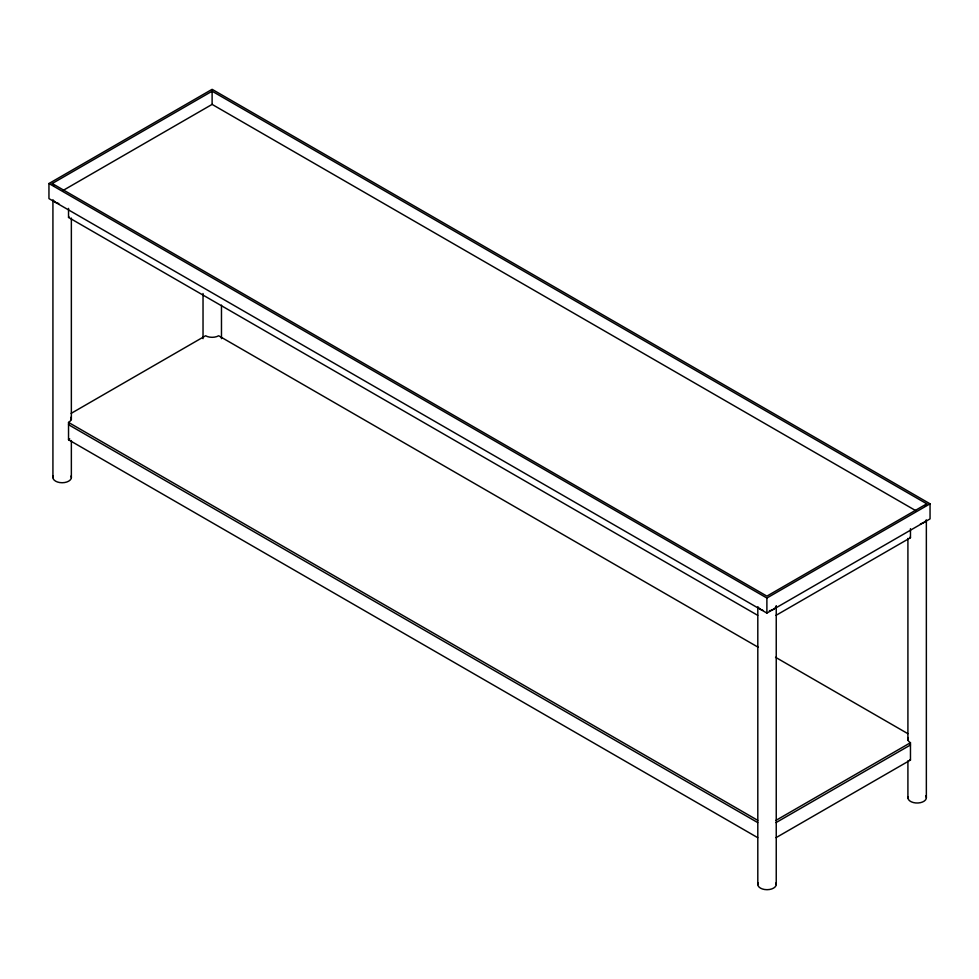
<?xml version="1.0" encoding="UTF-8"?>
<svg xmlns="http://www.w3.org/2000/svg" width="979" height="979" viewBox="0 0 979 979"><rect width="100%" height="100%" fill="white"/><g stroke="black" fill="none" stroke-linecap="round" stroke-linejoin="round"><path stroke-width="1.47" d="M925.155 506.167L926.783 503.818L212.113 91.206L52.217 183.526L53.845 185.875M48.95 183.526L212.113 89.322L930.05 503.818L930.05 518.894L766.887 613.087L48.95 198.602L48.95 183.526L766.887 598.022L930.05 503.818M62.705 190.66L212.113 104.398L916.295 510.952M71.161 413.371L205.59 335.76A9.227 5.323 0 0 0 218.647 335.76L758.346 647.352M926.783 503.818L766.887 596.138L52.217 183.526M776.041 615.338L910.47 537.728L910.47 528.684M776.041 820.329L910.47 742.718A9.227 5.323 0 0 1 908.084 737.566M776.041 822.593L910.47 744.982A9.227 5.323 0 0 1 909.821 744.566M776.041 837.657L910.47 760.059L910.47 742.718M68.53 208.392L68.53 217.436L757.709 615.338M775.539 657.288L907.827 733.65M70.916 417.274A9.227 5.323 0 0 1 68.53 422.426L757.709 820.329M757.709 822.58L68.53 424.69A9.227 5.323 0 0 0 69.179 424.274M68.53 422.426L68.53 439.767L757.709 837.657M926.354 520.094L926.354 797.971M907.912 538.377L907.912 740.063M907.912 760.842L907.912 797.971M776.237 605.793L776.237 884.637M766.887 598.022L766.887 613.087M757.807 606.76L757.807 884.637M221.474 305.118L221.474 338.648M212.113 91.206L212.113 104.398M203.032 293.492L203.032 338.648M71.357 218.084L71.357 419.771M71.357 440.55L71.357 477.679M52.927 199.802L52.927 477.679M69.179 217.02A9.227 5.323 0 0 1 68.53 217.436M910.47 537.728A9.227 5.323 0 0 1 909.821 537.312M926.048 520.228A9.227 5.323 0 0 1 925.755 520.755M925.363 521.269A9.227 5.323 0 0 1 920.444 523.814M925.755 795.78A9.227 5.323 0 0 1 918.094 802.988A9.227 5.323 0 0 1 908.022 796.857M776.139 606.344A9.227 5.323 0 0 1 775.931 606.894M775.637 607.421A9.227 5.323 0 0 1 771.207 610.26M770.326 610.492A9.227 5.323 0 0 1 769.408 610.663M762.825 610.26A9.227 5.323 0 0 1 758.407 607.421M775.931 882.972A9.227 5.323 0 0 1 767.022 889.691A9.227 5.323 0 0 1 758.101 882.972M58.838 203.522A9.227 5.323 0 0 1 53.527 200.462M71.051 476.014A9.227 5.323 0 0 1 62.142 482.733A9.227 5.323 0 0 1 53.221 476.014M69.742 438.898A9.227 5.323 0 0 1 68.53 439.767M910.47 760.059A9.227 5.323 0 0 1 909.821 759.643"/></g></svg>
